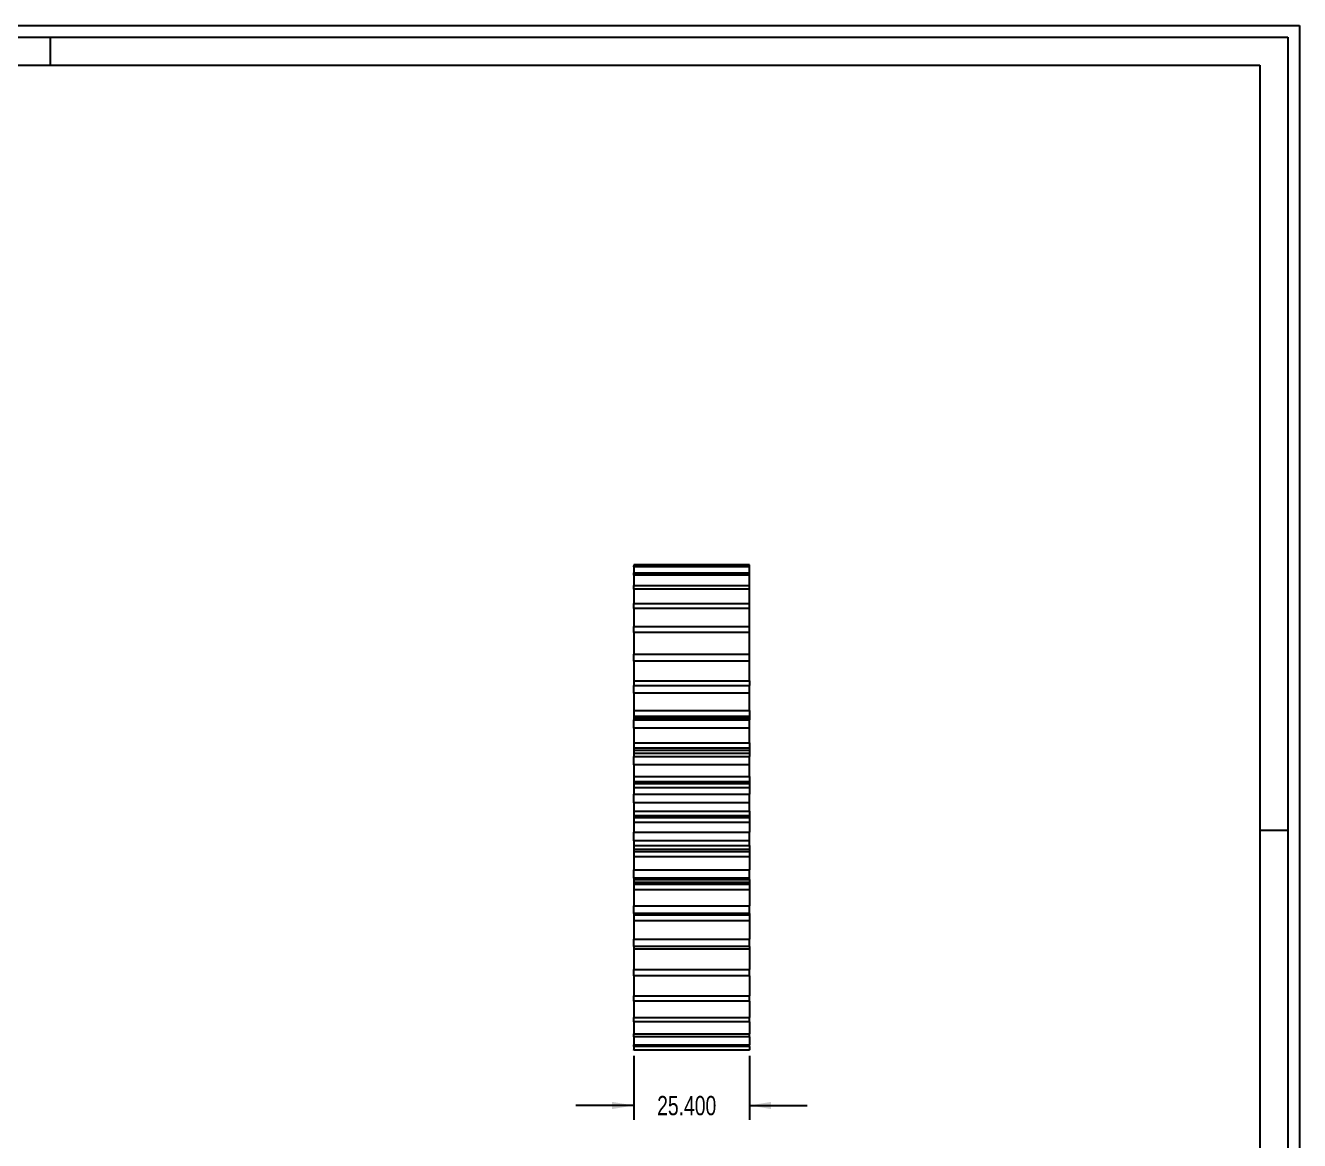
# Model space of a CAD drawing. Extents: x 6 to 553, y 4 to 428.
# Drawn here: x 273.2 to 553, y 183 to 427.9 of the extents above; entities that cross this region are included whole.
import ezdxf

# ---------------------------------------------------------------- set-up
doc = ezdxf.new("R2010")
doc.units = 0
doc.layers.get('0').update_dxf_attribs({"linetype": 'CONTINUOUS'})
doc.layers.add('TITLEBLOCK', color=250, linetype='CONTINUOUS')
doc.styles.add('SLDTEXTSTYLE0', font='TXT', dxfattribs={"width": 0.75})
doc.dimstyles.new('SLDDIMSTYLE2', dxfattribs={"dimtxt": 4.233333, "dimasz": 4.7625, "dimexe": 0, "dimexo": 0.0625, "dimgap": 1.058333, "dimtad": 0, "dimtih": 1, "dimtoh": 1, "dimdec": 3, "dimrnd": 1e-09, "dimzin": 4, "dimtxsty": 'SLDTEXTSTYLE0', "dimsah": 1, "dimcen": 0.09, "dimazin": 3, "dimtfac": 1, "dimtdec": 3, "dimtmove": 0, "dimatfit": 3, "dimtolj": 1, "dimtzin": 12})

# ---------------------------------------------------------------- blocks, each defined once
blk = doc.blocks.new('_D_2')
at = {"color": 7, "linetype": 'CONTINUOUS'}
for p, q in [((406.82, 201.6), (406.82, 187.49)), ((432.22, 201.6), (432.22, 187.49)), ((406.82, 190.67), (394.12, 190.67)), ((432.22, 190.67), (444.92, 190.67))]:
    blk.add_line(p, q, dxfattribs=at)
for points in [[(406.82, 190.67), (402.06, 191.46), (402.06, 189.87)], [(432.22, 190.67), (436.98, 189.87), (436.98, 191.46)]]:
    blk.add_solid(points, dxfattribs=at)
at = {"color": 7, "linetype": 'CONTINUOUS', "insert": (411.95, 192.76), "char_height": 4.233, "attachment_point": 1, "style": 'SLDTEXTSTYLE0'}
blk.add_mtext('25.400', dxfattribs=at)

msp = doc.modelspace()

# ---------------------------------------------------------------- linework, layer by layer
at = {"color": 7, "linetype": 'CONTINUOUS'}
for p, q in [((432.21944, 309.45779), (406.81944, 309.45779)), ((406.81944, 309.45779), (406.81944, 309.18885)), ((406.81944, 309.18885), (432.21944, 309.18885)), ((406.81944, 308.96017), (406.81944, 309.18885)), ((432.21944, 308.96017), (406.81944, 308.96017)), ((406.81944, 308.96017), (406.81944, 307.68383)), ((432.21944, 309.18885), (432.21944, 309.45779)), ((432.21944, 308.96017), (432.21944, 309.18885)), ((432.21944, 307.68383), (432.21944, 308.96017)), ((406.81944, 307.68383), (432.21944, 307.68383)), ((406.81944, 307.16164), (406.81944, 307.68383)), ((432.21944, 307.16164), (406.81944, 307.16164)), ((406.81944, 307.16164), (406.81944, 304.90931)), ((432.21944, 307.16164), (432.21944, 307.68383)), ((432.21944, 304.90931), (432.21944, 307.16164)), ((406.81944, 304.90931), (432.21944, 304.90931)), ((406.81944, 304.10647), (406.81944, 304.90931)), ((432.21944, 304.10647), (406.81944, 304.10647)), ((406.81944, 304.10647), (406.81944, 300.92427)), ((432.21944, 304.10647), (432.21944, 304.90931)), ((432.21944, 300.92427), (432.21944, 304.10647)), ((406.81944, 300.93363), (432.21944, 300.93363)), ((406.81944, 299.86991), (406.81944, 300.93363)), ((432.21944, 299.86991), (406.81944, 299.86991)), ((406.81944, 299.86991), (406.81944, 295.79578)), ((432.21944, 299.86991), (432.21944, 300.93363)), ((432.21944, 295.79578), (432.21944, 299.86991)), ((406.81944, 295.85467), (432.21944, 295.85467)), ((406.81944, 294.55626), (406.81944, 295.85467)), ((432.21944, 294.55626), (406.81944, 294.55626)), ((406.81944, 294.55626), (406.81944, 289.81166)), ((432.21944, 294.55626), (432.21944, 295.85467)), ((432.21944, 289.81166), (432.21944, 294.55626)), ((406.81944, 289.81166), (432.21944, 289.81166)), ((406.81944, 289.7975), (432.21944, 289.7975)), ((406.81944, 288.29636), (406.81944, 289.7975)), ((432.21944, 288.29636), (406.81944, 288.29636)), ((406.81944, 288.29636), (406.81944, 283.9487)), ((432.21944, 288.29636), (432.21944, 289.7975)), ((432.21944, 283.9487), (432.21944, 288.29636)), ((406.81944, 283.9487), (432.21944, 283.9487)), ((406.81944, 283.9487), (406.81944, 282.91126)), ((406.81944, 282.91126), (432.21944, 282.91126)), ((406.81944, 281.24436), (406.81944, 282.91126)), ((432.21944, 283.9487), (432.21944, 282.91126)), ((432.21944, 281.24436), (432.21944, 282.91126)), ((432.21944, 281.24436), (406.81944, 281.24436)), ((406.81944, 281.24436), (406.81944, 277.40068)), ((432.21944, 277.40068), (432.21944, 281.24436)), ((406.81944, 277.40068), (432.21944, 277.40068)), ((406.81944, 277.40068), (406.81944, 276.2137)), ((432.21944, 277.40068), (432.21944, 276.2137)), ((406.81944, 276.2137), (432.21944, 276.2137)), ((406.81944, 276.2137), (406.81944, 275.7798)), ((406.81944, 275.7798), (432.21944, 275.7798)), ((406.81944, 275.7798), (406.81944, 275.46945)), ((432.21944, 275.46945), (406.81944, 275.46945)), ((406.81944, 275.46945), (406.81944, 275.36551)), ((406.81944, 275.36551), (432.21944, 275.36551)), ((406.81944, 273.5739), (406.81944, 275.36551)), ((432.21944, 276.2137), (432.21944, 275.7798)), ((432.21944, 275.7798), (432.21944, 275.46945)), ((432.21944, 275.46945), (432.21944, 275.36551)), ((432.21944, 273.5739), (432.21944, 275.36551)), ((432.21944, 273.5739), (406.81944, 273.5739)), ((406.81944, 273.5739), (406.81944, 270.32885)), ((432.21944, 270.32885), (432.21944, 273.5739)), ((406.81944, 270.32885), (432.21944, 270.32885)), ((406.81944, 270.32885), (406.81944, 269.19811)), ((406.81944, 269.19811), (432.21944, 269.19811)), ((406.81944, 269.19811), (406.81944, 268.73845)), ((406.81944, 268.73845), (432.21944, 268.73845)), ((406.81944, 268.73845), (406.81944, 268.00466)), ((432.21944, 270.32885), (432.21944, 269.19811)), ((432.21944, 269.19811), (432.21944, 268.73845)), ((432.21944, 268.73845), (432.21944, 268.00466)), ((432.21944, 268.00466), (406.81944, 268.00466)), ((406.81944, 268.00466), (406.81944, 267.34606)), ((406.81944, 267.34606), (432.21944, 267.34606)), ((406.81944, 265.47385), (406.81944, 267.34606)), ((432.21944, 268.00466), (432.21944, 267.34606)), ((432.21944, 265.47385), (432.21944, 267.34606)), ((432.21944, 265.47385), (406.81944, 265.47385)), ((406.81944, 265.47385), (406.81944, 262.90733)), ((432.21944, 262.90733), (432.21944, 265.47385)), ((406.81944, 262.90733), (432.21944, 262.90733)), ((406.81944, 262.90733), (406.81944, 261.86068)), ((406.81944, 261.86068), (432.21944, 261.86068)), ((406.81944, 261.86068), (406.81944, 261.38658)), ((406.81944, 261.38658), (432.21944, 261.38658)), ((406.81944, 261.38658), (406.81944, 260.50961)), ((406.81944, 260.50961), (432.21944, 260.50961)), ((406.81944, 260.50961), (406.81944, 259.05036)), ((432.21944, 262.90733), (432.21944, 261.86068)), ((432.21944, 261.86068), (432.21944, 261.38658)), ((432.21944, 261.38658), (432.21944, 260.50961)), ((432.21944, 260.50961), (432.21944, 259.05036)), ((406.81944, 257.14366), (406.81944, 259.05036)), ((406.81944, 259.05036), (432.21944, 259.05036)), ((432.21944, 257.14366), (432.21944, 259.05036)), ((406.81944, 257.14366), (406.81944, 255.31887)), ((432.21944, 257.14366), (406.81944, 257.14366)), ((406.81944, 255.31887), (432.21944, 255.31887)), ((406.81944, 255.31887), (406.81944, 254.38207)), ((432.21944, 255.31887), (432.21944, 257.14366)), ((432.21944, 255.31887), (432.21944, 254.38207)), ((406.81944, 254.38207), (432.21944, 254.38207)), ((406.81944, 254.38207), (406.81944, 253.90521)), ((406.81944, 253.90521), (432.21944, 253.90521)), ((406.81944, 253.90521), (406.81944, 252.90716)), ((406.81944, 252.90716), (432.21944, 252.90716)), ((406.81944, 252.90716), (406.81944, 250.6827)), ((432.21944, 254.38207), (432.21944, 253.90521)), ((432.21944, 253.90521), (432.21944, 252.90716)), ((432.21944, 252.90716), (432.21944, 250.6827)), ((406.81944, 250.6827), (432.21944, 250.6827)), ((406.81944, 248.78845), (406.81944, 250.6827)), ((432.21944, 248.78845), (432.21944, 250.6827)), ((432.21944, 248.78845), (406.81944, 248.78845)), ((406.81944, 248.78845), (406.81944, 247.75032)), ((406.81944, 247.75032), (432.21944, 247.75032)), ((406.81944, 247.75032), (406.81944, 246.94645)), ((406.81944, 246.94645), (432.21944, 246.94645)), ((406.81944, 246.94645), (406.81944, 246.47856)), ((406.81944, 246.47856), (432.21944, 246.47856)), ((406.81944, 246.47856), (406.81944, 245.38401)), ((432.21944, 247.75032), (432.21944, 248.78845)), ((432.21944, 247.75032), (432.21944, 246.94645)), ((432.21944, 246.94645), (432.21944, 246.47856)), ((432.21944, 246.47856), (432.21944, 245.38401)), ((406.81944, 245.38401), (432.21944, 245.38401)), ((406.81944, 245.38401), (406.81944, 242.44911)), ((432.21944, 245.38401), (432.21944, 242.44911)), ((406.81944, 242.44911), (432.21944, 242.44911)), ((406.81944, 240.61395), (406.81944, 242.44911)), ((432.21944, 240.61395), (432.21944, 242.44911)), ((432.21944, 240.61395), (406.81944, 240.61395)), ((406.81944, 240.61395), (406.81944, 240.30827)), ((406.81944, 240.30827), (432.21944, 240.30827)), ((406.81944, 240.30827), (406.81944, 239.73689)), ((406.81944, 239.73689), (432.21944, 239.73689)), ((406.81944, 239.73689), (406.81944, 239.2895)), ((406.81944, 239.2895), (432.21944, 239.2895)), ((406.81944, 239.2895), (406.81944, 238.12539)), ((406.81944, 238.12539), (432.21944, 238.12539)), ((406.81944, 238.12539), (406.81944, 234.55232)), ((432.21944, 240.30827), (432.21944, 240.61395)), ((432.21944, 240.30827), (432.21944, 239.73689)), ((432.21944, 239.73689), (432.21944, 239.2895)), ((432.21944, 239.2895), (432.21944, 238.12539)), ((432.21944, 238.12539), (432.21944, 234.55232)), ((406.81944, 234.55232), (432.21944, 234.55232)), ((406.81944, 232.82145), (406.81944, 234.55232)), ((432.21944, 232.82145), (406.81944, 232.82145)), ((406.81944, 232.82145), (406.81944, 232.81756)), ((406.81944, 232.81756), (432.21944, 232.81756)), ((406.81944, 232.81756), (406.81944, 232.51504)), ((406.81944, 232.51504), (432.21944, 232.51504)), ((406.81944, 232.51504), (406.81944, 231.31005)), ((432.21944, 232.82145), (432.21944, 234.55232)), ((432.21944, 232.81756), (432.21944, 232.82145)), ((432.21944, 232.81756), (432.21944, 232.51504)), ((432.21944, 232.51504), (432.21944, 231.31005)), ((406.81944, 231.31005), (432.21944, 231.31005)), ((406.81944, 231.31005), (406.81944, 227.18678)), ((432.21944, 231.31005), (432.21944, 227.18678)), ((406.81944, 227.18678), (432.21944, 227.18678)), ((406.81944, 225.60281), (406.81944, 227.18678)), ((432.21944, 225.60281), (432.21944, 227.18678)), ((432.21944, 225.60281), (406.81944, 225.60281)), ((406.81944, 225.60281), (406.81944, 225.10579)), ((406.81944, 225.10579), (432.21944, 225.10579)), ((406.81944, 225.10579), (406.81944, 220.53386)), ((432.21944, 225.60281), (432.21944, 225.10579)), ((432.21944, 225.10579), (432.21944, 220.53386)), ((406.81944, 220.53386), (432.21944, 220.53386)), ((406.81944, 219.1358), (406.81944, 220.53386)), ((432.21944, 219.1358), (406.81944, 219.1358)), ((406.81944, 219.1358), (406.81944, 214.75737)), ((432.21944, 219.1358), (432.21944, 220.53386)), ((432.21944, 219.1358), (432.21944, 214.75737)), ((406.81944, 214.75737), (432.21944, 214.75737)), ((406.81944, 213.57964), (406.81944, 214.75737)), ((432.21944, 213.57964), (406.81944, 213.57964)), ((406.81944, 213.57964), (406.81944, 209.99956)), ((432.21944, 213.57964), (432.21944, 214.75737)), ((432.21944, 213.57964), (432.21944, 209.99956)), ((406.81944, 209.99956), (432.21944, 209.99956)), ((406.81944, 209.07115), (406.81944, 209.99956)), ((432.21944, 209.07115), (432.21944, 209.99956)), ((432.21944, 209.07115), (406.81944, 209.07115)), ((406.81944, 209.07115), (406.81944, 206.37756)), ((432.21944, 209.07115), (432.21944, 206.37756)), ((406.81944, 206.37756), (432.21944, 206.37756)), ((406.81944, 205.72134), (406.81944, 206.37756)), ((432.21944, 205.72134), (406.81944, 205.72134)), ((406.81944, 205.72134), (406.81944, 203.98057)), ((432.21944, 205.72134), (432.21944, 206.37756)), ((432.21944, 205.72134), (432.21944, 203.98057)), ((406.81944, 203.98057), (432.21944, 203.98057)), ((406.81944, 203.6127), (406.81944, 203.98057)), ((432.21944, 203.6127), (406.81944, 203.6127)), ((406.81944, 203.6127), (406.81944, 202.86761)), ((406.81944, 202.86761), (432.21944, 202.86761)), ((406.81944, 202.79715), (406.81944, 202.86761)), ((432.21944, 202.79715), (406.81944, 202.79715)), ((432.21944, 203.6127), (432.21944, 203.98057)), ((432.21944, 203.6127), (432.21944, 202.86761)), ((432.21944, 202.79715), (432.21944, 202.86761))]:
    msp.add_line(p, q, dxfattribs=at)
at = {"layer": 'TITLEBLOCK'}
for p, q in [((5.77262, 427.91661), (553.02738, 427.91661)), ((8.31262, 425.37661), (550.48738, 425.37661)), ((278.6926, 419.21554), (278.6926, 425.37661)), ((550.48738, 425.37661), (550.48738, 6.42339)), ((553.02738, 427.91661), (553.02738, 3.88339)), ((14.47369, 419.21554), (544.32631, 419.21554)), ((544.32631, 419.21554), (544.32631, 12.58446)), ((544.32631, 251.17101), (550.48738, 251.17101))]:
    msp.add_line(p, q, dxfattribs=at)

# ---------------------------------------------------------------- dimensions: what is measured, and where the dimension line sits
at = {"color": 7, "linetype": 'CONTINUOUS'}
dim = msp.add_linear_dim(base=(406.81944, 190.66661), p1=(432.21944, 202.86761), p2=(406.81944, 202.86761), dimstyle='SLDDIMSTYLE2', dxfattribs=at)
dim.commit()
dim.dimension.update_dxf_attribs({"geometry": '_D_2', "text_midpoint": (420.545, 190.66661), "dimtype": 160})

doc.saveas('drawing.dxf')
